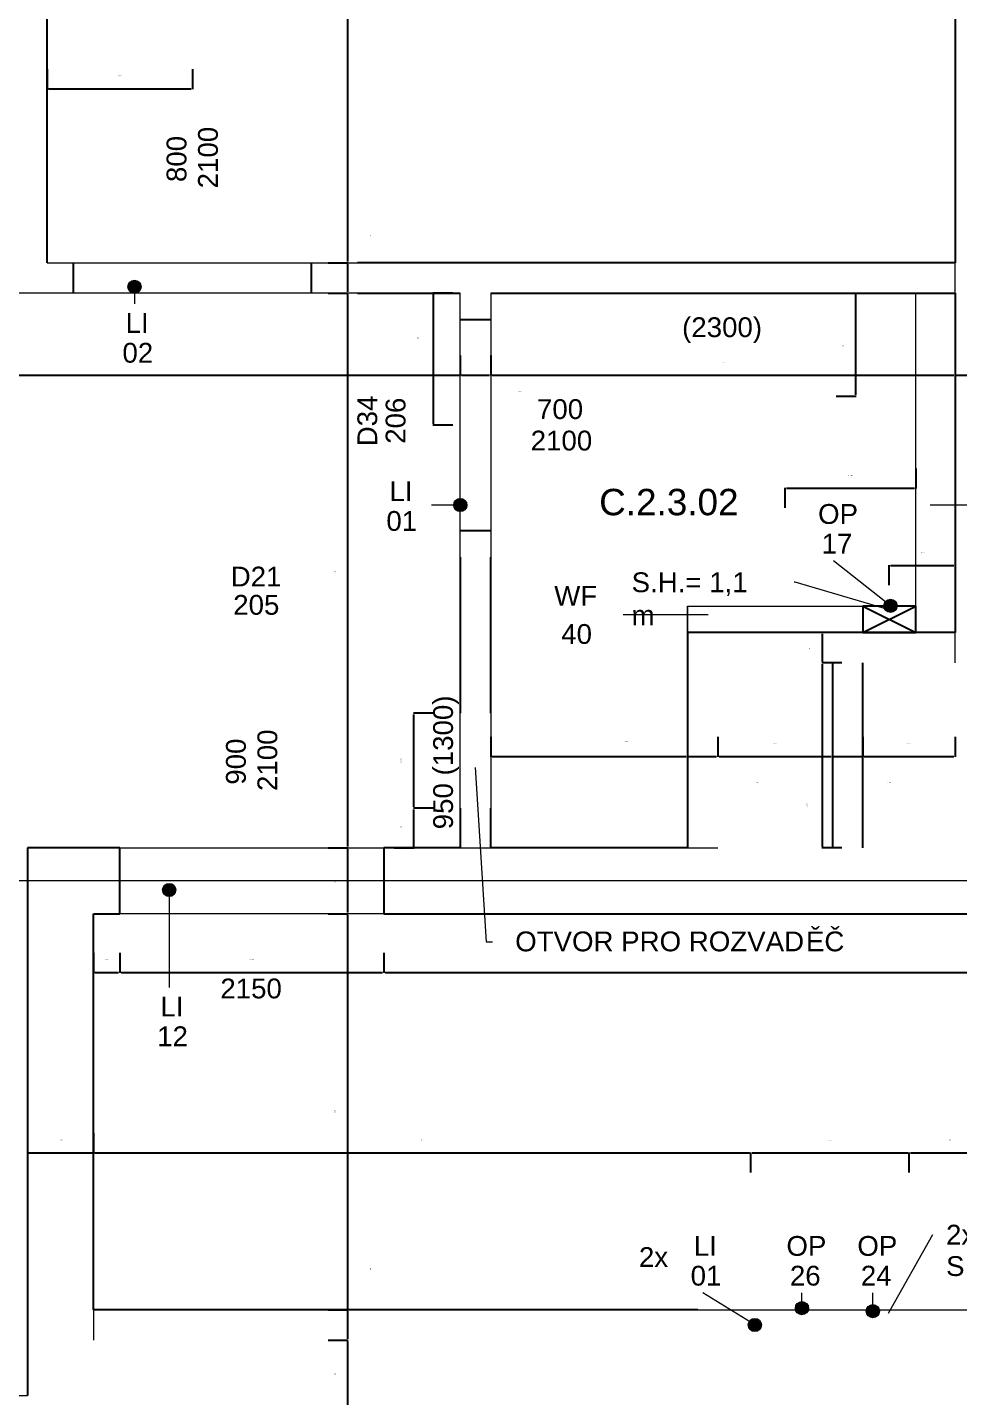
# Model space of a CAD drawing. Extents: x -47641 to 202, y -7675 to 12965.
# Drawn here: x -40475 to -36947, y -2556 to 2630 of the extents above; entities that cross this region are included whole.
import ezdxf

# ---------------------------------------------------------------- set-up
doc = ezdxf.new("R2010")
doc.units = 0
for name, color, linetype, lineweight in [('A-____-____-DIMS', 9, 'CONTINUOUS', 5), ('A-____-____-IDEN', 9, 'CONTINUOUS', 9), ('A-AREA-____-IDEN', 9, 'CONTINUOUS', 9), ('A-AREA-BNDY-OTLN', 9, 'CONTINUOUS', 5), ('A-DETL-____-OTLN', 9, 'CONTINUOUS', 25), ('A-DOOR-____-IDEN', 9, 'CONTINUOUS', 9), ('A-GENM-____-IDEN', 9, 'CONTINUOUS', 9), ('A-WALL-____-IDEN', 9, 'CONTINUOUS', 9), ('A-WALL-____-MCUT', 9, 'CONTINUOUS', 25), ('A-WALL-____-PATT', 9, 'CONTINUOUS', 25), ('G-____-____-TEXT', 9, 'CONTINUOUS', 5), ('I-WALL-____-MCUT', 9, 'CONTINUOUS', 25), ('I-WALL-____-OTLN', 9, 'CONTINUOUS', 9), ('S-GRID-____-OTLN', 9, 'CONTINUOUS', 5)]:
    doc.layers.add(name, color=color, linetype=linetype, lineweight=lineweight)
doc.styles.add('Arial_1', font='Arial_1')
doc.styles.add('Arial_2', font='Arial_2')
doc.styles.add('Arial_B', font='Arial_B')
doc.dimstyles.get("Standard").update_dxf_attribs({"dimtxt": 2.5, "dimasz": 2.5, "dimexe": 1.25, "dimexo": 0.625, "dimtad": 0, "dimtoh": 1, "dimdec": 4, "dimzin": 1, "dimdsep": 46, "dimtxsty": 'Standard', "dimcen": 0.09, "dimadec": 0, "dimazin": 0, "dimtfac": 1, "dimtdec": 4, "dimtofl": 0, "dimtmove": 0, "dimatfit": 3, "dimfxl": 1, "dimtolj": 1, "dimtzin": 0, "dimarcsym": 0})

# ---------------------------------------------------------------- blocks, each defined once
blk = doc.blocks.new('*D28')
at = {"layer": 'A-____-____-DIMS', "color": 0, "linetype": 'ByBlock', "lineweight": -2}
for p, q in [((-37109.9, 959.6), (-37109.9, 884)), ((-37604.9, 810.9), (-37604.9, 886.5)), ((-37599.9, 885.2), (-37114.9, 885.2))]:
    blk.add_line(p, q, dxfattribs=at)
for points in [[(-37604.9, 885.2), (-37602.4, 885.6), (-37602.4, 884.8)], [(-37109.9, 885.2), (-37112.4, 884.8), (-37112.4, 885.6)]]:
    blk.add_solid(points, dxfattribs=at)
at = {"layer": 'A-____-____-DIMS', "color": 0, "linetype": 'CONTINUOUS', "lineweight": -2, "insert": (-37357.4, 933.5), "char_height": 2.5, "width": 13.889, "attachment_point": 5}
blk.add_mtext('495.0000', dxfattribs=at)
blk = doc.blocks.new('*D29')
at = {"layer": 'A-____-____-DIMS', "color": 0, "linetype": 'ByBlock', "lineweight": -2}
for p, q in [((-37411.4, 1623.2), (-37335.8, 1623.2)), ((-37337, 1238.2), (-37337, 1618.2)), ((-37411.4, 1233.2), (-37335.8, 1233.2))]:
    blk.add_line(p, q, dxfattribs=at)
for points in [[(-37337, 1623.2), (-37336.6, 1620.7), (-37337.4, 1620.7)], [(-37337, 1233.2), (-37337.4, 1235.7), (-37336.6, 1235.7)]]:
    blk.add_solid(points, dxfattribs=at)
at = {"layer": 'A-____-____-DIMS', "color": 0, "linetype": 'CONTINUOUS', "lineweight": -2, "insert": (-37385.3, 1428.2), "char_height": 2.5, "width": 13.611, "attachment_point": 5, "rotation": 90}
blk.add_mtext('390.0000', dxfattribs=at)
blk = doc.blocks.new('*D50')
at = {"layer": 'A-____-____-DIMS', "color": 0, "linetype": 'ByBlock', "lineweight": -2}
for p, q in [((-38834.9, 1387.3), (-38834.9, 1311.7)), ((-38719.9, 1387.3), (-38719.9, 1311.7)), ((-38829.9, 1312.9), (-38724.9, 1312.9))]:
    blk.add_line(p, q, dxfattribs=at)
for points in [[(-38834.9, 1312.9), (-38832.4, 1313.3), (-38832.4, 1312.5)], [(-38719.9, 1312.9), (-38722.4, 1312.5), (-38722.4, 1313.3)]]:
    blk.add_solid(points, dxfattribs=at)
at = {"layer": 'A-____-____-DIMS', "color": 0, "linetype": 'CONTINUOUS', "lineweight": -2, "insert": (-38609.7, 1250), "char_height": 2.5, "width": 12.5, "attachment_point": 5}
blk.add_mtext('115.0000', dxfattribs=at)
blk = doc.blocks.new('*D51')
at = {"layer": 'A-____-____-DIMS', "color": 0, "linetype": 'ByBlock', "lineweight": -2}
for p, q in [((-42219.9, 1387.3), (-42219.9, 1311.7)), ((-38834.9, 1387.3), (-38834.9, 1311.7)), ((-42214.9, 1312.9), (-38839.9, 1312.9))]:
    blk.add_line(p, q, dxfattribs=at)
for points in [[(-42219.9, 1312.9), (-42217.4, 1313.3), (-42217.4, 1312.5)], [(-38834.9, 1312.9), (-38837.4, 1312.5), (-38837.4, 1313.3)]]:
    blk.add_solid(points, dxfattribs=at)
at = {"layer": 'A-____-____-DIMS', "color": 0, "linetype": 'CONTINUOUS', "lineweight": -2, "insert": (-40527.4, 1361.2), "char_height": 2.5, "width": 15.556, "attachment_point": 5}
blk.add_mtext('3385.0000', dxfattribs=at)
blk = doc.blocks.new('*D70')
at = {"layer": 'A-____-____-DIMS', "color": 0, "linetype": 'ByBlock', "lineweight": -2}
for p, q in [((-40399.9, 2471.5), (-40399.9, 2395.9)), ((-39849.9, 2471.5), (-39849.9, 2395.9)), ((-40394.9, 2397.1), (-39854.9, 2397.1))]:
    blk.add_line(p, q, dxfattribs=at)
for points in [[(-40399.9, 2397.1), (-40397.4, 2397.6), (-40397.4, 2396.7)], [(-39849.9, 2397.1), (-39852.4, 2396.7), (-39852.4, 2397.6)]]:
    blk.add_solid(points, dxfattribs=at)
at = {"layer": 'A-____-____-DIMS', "color": 0, "linetype": 'CONTINUOUS', "lineweight": -2, "insert": (-40124.9, 2445.4), "char_height": 2.5, "width": 13.611, "attachment_point": 5}
blk.add_mtext('550.0000', dxfattribs=at)
blk = doc.blocks.new('*D91')
at = {"layer": 'A-____-____-DIMS', "color": 0, "linetype": 'ByBlock', "lineweight": -2}
for p, q in [((-38863.3, 1623.2), (-38939, 1623.2)), ((-38937.7, 1618.2), (-38937.7, 1128.2)), ((-38863.3, 1123.2), (-38939, 1123.2))]:
    blk.add_line(p, q, dxfattribs=at)
for points in [[(-38937.7, 1623.2), (-38937.3, 1620.7), (-38938.1, 1620.7)], [(-38937.7, 1123.2), (-38938.1, 1125.7), (-38937.3, 1125.7)]]:
    blk.add_solid(points, dxfattribs=at)
at = {"layer": 'A-____-____-DIMS', "color": 0, "linetype": 'CONTINUOUS', "lineweight": -2, "insert": (-38995.1, 1451.9), "char_height": 2.5, "width": 13.611, "attachment_point": 5, "rotation": 90}
blk.add_mtext('500.0000', dxfattribs=at)
blk = doc.blocks.new('*D99')
at = {"layer": 'A-____-____-DIMS', "color": 0, "linetype": 'ByBlock', "lineweight": -2}
for p, q in [((-39124.9, -875.2), (-39124.9, -950.9)), ((-34084.9, -875.2), (-34084.9, -950.9)), ((-39119.9, -949.6), (-34089.9, -949.6))]:
    blk.add_line(p, q, dxfattribs=at)
for points in [[(-39124.9, -949.6), (-39122.4, -949.2), (-39122.4, -950)], [(-34084.9, -949.6), (-34087.4, -950), (-34087.4, -949.2)]]:
    blk.add_solid(points, dxfattribs=at)
at = {"layer": 'A-____-____-DIMS', "color": 0, "linetype": 'CONTINUOUS', "lineweight": -2, "insert": (-36604.9, -901.3), "char_height": 2.5, "width": 15.833, "attachment_point": 5}
blk.add_mtext('5040.0000', dxfattribs=at)
blk = doc.blocks.new('*D100')
at = {"layer": 'A-____-____-DIMS', "color": 0, "linetype": 'ByBlock', "lineweight": -2}
for p, q in [((-40124.9, -875.2), (-40124.9, -950.9)), ((-39124.9, -875.2), (-39124.9, -950.9)), ((-40119.9, -949.6), (-39129.9, -949.6))]:
    blk.add_line(p, q, dxfattribs=at)
for points in [[(-40124.9, -949.6), (-40122.4, -949.2), (-40122.4, -950)], [(-39124.9, -949.6), (-39127.4, -950), (-39127.4, -949.2)]]:
    blk.add_solid(points, dxfattribs=at)
at = {"layer": 'A-____-____-DIMS', "color": 0, "linetype": 'CONTINUOUS', "lineweight": -2, "insert": (-39624.9, -901.3), "char_height": 2.5, "width": 15, "attachment_point": 5}
blk.add_mtext('1000.0000', dxfattribs=at)
blk = doc.blocks.new('*D101')
at = {"layer": 'A-____-____-DIMS', "color": 0, "linetype": 'ByBlock', "lineweight": -2}
for p, q in [((-40224.9, -875.2), (-40224.9, -950.9)), ((-40124.9, -875.2), (-40124.9, -950.9)), ((-40219.9, -949.6), (-40129.9, -949.6))]:
    blk.add_line(p, q, dxfattribs=at)
for points in [[(-40224.9, -949.6), (-40222.4, -949.2), (-40222.4, -950)], [(-40124.9, -949.6), (-40127.4, -950), (-40127.4, -949.2)]]:
    blk.add_solid(points, dxfattribs=at)
at = {"layer": 'A-____-____-DIMS', "color": 0, "linetype": 'CONTINUOUS', "lineweight": -2, "insert": (-40174.9, -901.3), "char_height": 2.5, "width": 13.056, "attachment_point": 5}
blk.add_mtext('100.0000', dxfattribs=at)
blk = doc.blocks.new('*D104')
at = {"layer": 'A-____-____-DIMS', "color": 0, "linetype": 'ByBlock', "lineweight": -2}
for p, q in [((-37859.9, -56.5), (-37859.9, -132.1)), ((-37424.9, -56.5), (-37424.9, -132.1)), ((-37854.9, -130.8), (-37429.9, -130.8))]:
    blk.add_line(p, q, dxfattribs=at)
for points in [[(-37859.9, -130.8), (-37857.4, -130.4), (-37857.4, -131.3)], [(-37424.9, -130.8), (-37427.4, -131.3), (-37427.4, -130.4)]]:
    blk.add_solid(points, dxfattribs=at)
at = {"layer": 'A-____-____-DIMS', "color": 0, "linetype": 'CONTINUOUS', "lineweight": -2, "insert": (-37642.4, -82.5), "char_height": 2.5, "width": 13.889, "attachment_point": 5}
blk.add_mtext('435.0000', dxfattribs=at)
blk = doc.blocks.new('*D106')
at = {"layer": 'A-____-____-DIMS', "color": 0, "linetype": 'ByBlock', "lineweight": -2}
for p, q in [((-36959.9, 1387.3), (-36959.9, 1311.7)), ((-36709.9, 1387.3), (-36709.9, 1311.7)), ((-36954.9, 1312.9), (-36714.9, 1312.9))]:
    blk.add_line(p, q, dxfattribs=at)
for points in [[(-36959.9, 1312.9), (-36957.4, 1313.3), (-36957.4, 1312.5)], [(-36709.9, 1312.9), (-36712.4, 1312.5), (-36712.4, 1313.3)]]:
    blk.add_solid(points, dxfattribs=at)
at = {"layer": 'A-____-____-DIMS', "color": 0, "linetype": 'CONTINUOUS', "lineweight": -2, "insert": (-36834.9, 1361.2), "char_height": 2.5, "width": 13.611, "attachment_point": 5}
blk.add_mtext('250.0000', dxfattribs=at)
blk = doc.blocks.new('*D122')
at = {"layer": 'A-____-____-DIMS', "color": 0, "linetype": 'ByBlock', "lineweight": -2}
for p, q in [((-37734.9, -1706.4), (-37734.9, -1630.7)), ((-37729.9, -1632), (-37139.9, -1632)), ((-37134.9, -1706.4), (-37134.9, -1630.7))]:
    blk.add_line(p, q, dxfattribs=at)
for points in [[(-37734.9, -1632), (-37732.4, -1631.6), (-37732.4, -1632.4)], [(-37134.9, -1632), (-37137.4, -1632.4), (-37137.4, -1631.6)]]:
    blk.add_solid(points, dxfattribs=at)
at = {"layer": 'A-____-____-DIMS', "color": 0, "linetype": 'CONTINUOUS', "lineweight": -2, "insert": (-37434.9, -1583.7), "char_height": 2.5, "width": 13.611, "attachment_point": 5}
blk.add_mtext('600.0000', dxfattribs=at)
blk = doc.blocks.new('*D137')
at = {"layer": 'A-____-____-DIMS', "color": 0, "linetype": 'ByBlock', "lineweight": -2}
for p, q in [((-40474.9, -1557.6), (-40474.9, -1633.2)), ((-40224.9, -1557.6), (-40224.9, -1633.2)), ((-40469.9, -1632), (-40229.9, -1632))]:
    blk.add_line(p, q, dxfattribs=at)
for points in [[(-40474.9, -1632), (-40472.4, -1631.6), (-40472.4, -1632.4)], [(-40224.9, -1632), (-40227.4, -1632.4), (-40227.4, -1631.6)]]:
    blk.add_solid(points, dxfattribs=at)
at = {"layer": 'A-____-____-DIMS', "color": 0, "linetype": 'CONTINUOUS', "lineweight": -2, "insert": (-40349.9, -1583.7), "char_height": 2.5, "width": 13.611, "attachment_point": 5}
blk.add_mtext('250.0000', dxfattribs=at)
blk = doc.blocks.new('*D141')
at = {"layer": 'A-____-____-DIMS', "color": 0, "linetype": 'ByBlock', "lineweight": -2}
for p, q in [((-40224.9, -1557.6), (-40224.9, -1633.2)), ((-40219.9, -1632), (-37739.9, -1632)), ((-37734.9, -1706.4), (-37734.9, -1630.7))]:
    blk.add_line(p, q, dxfattribs=at)
for points in [[(-40224.9, -1632), (-40222.4, -1631.6), (-40222.4, -1632.4)], [(-37734.9, -1632), (-37737.4, -1632.4), (-37737.4, -1631.6)]]:
    blk.add_solid(points, dxfattribs=at)
at = {"layer": 'A-____-____-DIMS', "color": 0, "linetype": 'CONTINUOUS', "lineweight": -2, "insert": (-38979.9, -1583.7), "char_height": 2.5, "width": 15.833, "attachment_point": 5}
blk.add_mtext('2490.0000', dxfattribs=at)
blk = doc.blocks.new('*D143')
at = {"layer": 'A-____-____-DIMS', "color": 0, "linetype": 'ByBlock', "lineweight": -2}
for p, q in [((-38719.9, 1387.3), (-38719.9, 1311.7)), ((-36959.9, 1387.3), (-36959.9, 1311.7)), ((-38714.9, 1312.9), (-36964.9, 1312.9))]:
    blk.add_line(p, q, dxfattribs=at)
for points in [[(-38719.9, 1312.9), (-38717.4, 1313.3), (-38717.4, 1312.5)], [(-36959.9, 1312.9), (-36962.4, 1312.5), (-36962.4, 1313.3)]]:
    blk.add_solid(points, dxfattribs=at)
at = {"layer": 'A-____-____-DIMS', "color": 0, "linetype": 'CONTINUOUS', "lineweight": -2, "insert": (-37839.9, 1361.2), "char_height": 2.5, "width": 15, "attachment_point": 5}
blk.add_mtext('1760.0000', dxfattribs=at)
blk = doc.blocks.new('*D144')
at = {"layer": 'A-____-____-DIMS', "color": 0, "linetype": 'ByBlock', "lineweight": -2}
for p, q in [((-38719.9, -56.5), (-38719.9, -132.1)), ((-37974.9, -56.5), (-37974.9, -132.1)), ((-38714.9, -130.8), (-37979.9, -130.8))]:
    blk.add_line(p, q, dxfattribs=at)
for points in [[(-38719.9, -130.8), (-38717.4, -130.4), (-38717.4, -131.3)], [(-37974.9, -130.8), (-37977.4, -131.3), (-37977.4, -130.4)]]:
    blk.add_solid(points, dxfattribs=at)
at = {"layer": 'A-____-____-DIMS', "color": 0, "linetype": 'CONTINUOUS', "lineweight": -2, "insert": (-38207.2, -73.5), "char_height": 2.5, "width": 13.889, "attachment_point": 5}
blk.add_mtext('745.0000', dxfattribs=at)
blk = doc.blocks.new('*D153')
at = {"layer": 'A-____-____-DIMS', "color": 0, "linetype": 'ByBlock', "lineweight": -2}
for p, q in [((-38937, -327.1), (-39012.7, -327.1)), ((-39011.4, -471.8), (-39011.4, -332.1)), ((-39085.8, -476.8), (-39010.2, -476.8))]:
    blk.add_line(p, q, dxfattribs=at)
for points in [[(-39011.4, -327.1), (-39011, -329.6), (-39011.8, -329.6)], [(-39011.4, -476.8), (-39011.8, -474.3), (-39011, -474.3)]]:
    blk.add_solid(points, dxfattribs=at)
at = {"layer": 'A-____-____-DIMS', "color": 0, "linetype": 'CONTINUOUS', "lineweight": -2, "insert": (-39059.7, -402), "char_height": 2.5, "width": 13.611, "attachment_point": 5, "rotation": 90}
blk.add_mtext('149.6643', dxfattribs=at)
blk = doc.blocks.new('*D155')
at = {"layer": 'A-____-____-DIMS', "color": 0, "linetype": 'ByBlock', "lineweight": -2}
for p, q in [((-37390.1, 223.2), (-37465.8, 223.2)), ((-37464.5, 218.2), (-37464.5, -471.8)), ((-37390.1, -476.8), (-37465.8, -476.8))]:
    blk.add_line(p, q, dxfattribs=at)
for points in [[(-37464.5, 223.2), (-37464.1, 220.7), (-37464.9, 220.7)], [(-37464.5, -476.8), (-37464.9, -474.3), (-37464.1, -474.3)]]:
    blk.add_solid(points, dxfattribs=at)
at = {"layer": 'A-____-____-DIMS', "color": 0, "linetype": 'CONTINUOUS', "lineweight": -2, "insert": (-37521.9, -315.6), "char_height": 2.5, "width": 13.611, "attachment_point": 5, "rotation": 90}
blk.add_mtext('700.0000', dxfattribs=at)
blk = doc.blocks.new('*D156')
at = {"layer": 'A-____-____-DIMS', "color": 0, "linetype": 'ByBlock', "lineweight": -2}
for p, q in [((-38937, 32.9), (-39012.7, 32.9)), ((-39011.4, -322.1), (-39011.4, 27.9)), ((-38937, -327.1), (-39012.7, -327.1))]:
    blk.add_line(p, q, dxfattribs=at)
for points in [[(-39011.4, 32.9), (-39011, 30.4), (-39011.8, 30.4)], [(-39011.4, -327.1), (-39011.8, -324.6), (-39011, -324.6)]]:
    blk.add_solid(points, dxfattribs=at)
at = {"layer": 'A-____-____-DIMS', "color": 0, "linetype": 'CONTINUOUS', "lineweight": -2, "insert": (-39059.7, -147.1), "char_height": 2.5, "width": 13.611, "attachment_point": 5, "rotation": 90}
blk.add_mtext('360.0000', dxfattribs=at)
blk = doc.blocks.new('*D224')
at = {"layer": 'A-____-____-DIMS', "color": 0, "linetype": 'ByBlock', "lineweight": -2}
for p, q in [((-39335.8, -2341.8), (-39260.2, -2341.8)), ((-39261.4, -2596.8), (-39261.4, -2346.8)), ((-39335.8, -2601.8), (-39260.2, -2601.8))]:
    blk.add_line(p, q, dxfattribs=at)
for points in [[(-39261.4, -2341.8), (-39261, -2344.3), (-39261.8, -2344.3)], [(-39261.4, -2601.8), (-39261.8, -2599.3), (-39261, -2599.3)]]:
    blk.add_solid(points, dxfattribs=at)
at = {"layer": 'A-____-____-DIMS', "color": 0, "linetype": 'CONTINUOUS', "lineweight": -2, "insert": (-39309.7, -2471.8), "char_height": 2.5, "width": 13.611, "attachment_point": 5, "rotation": 90}
blk.add_mtext('260.0000', dxfattribs=at)
blk = doc.blocks.new('*D225')
at = {"layer": 'A-____-____-DIMS', "color": 0, "linetype": 'ByBlock', "lineweight": -2}
for p, q in [((-39335.8, -2226.8), (-39260.2, -2226.8)), ((-39261.4, -2336.8), (-39261.4, -2231.8)), ((-39335.8, -2341.8), (-39260.2, -2341.8))]:
    blk.add_line(p, q, dxfattribs=at)
for points in [[(-39261.4, -2226.8), (-39261, -2229.3), (-39261.8, -2229.3)], [(-39261.4, -2341.8), (-39261.8, -2339.3), (-39261, -2339.3)]]:
    blk.add_solid(points, dxfattribs=at)
at = {"layer": 'A-____-____-DIMS', "color": 0, "linetype": 'CONTINUOUS', "lineweight": -2, "insert": (-39175.8, -2075.4), "char_height": 2.5, "width": 12.5, "attachment_point": 5, "rotation": 90}
blk.add_mtext('115.0000', dxfattribs=at)
blk = doc.blocks.new('*D226')
at = {"layer": 'A-____-____-DIMS', "color": 0, "linetype": 'ByBlock', "lineweight": -2}
for p, q in [((-39335.8, -726.8), (-39260.2, -726.8)), ((-39261.4, -2221.8), (-39261.4, -731.8)), ((-39335.8, -2226.8), (-39260.2, -2226.8))]:
    blk.add_line(p, q, dxfattribs=at)
for points in [[(-39261.4, -726.8), (-39261, -729.3), (-39261.8, -729.3)], [(-39261.4, -2226.8), (-39261.8, -2224.3), (-39261, -2224.3)]]:
    blk.add_solid(points, dxfattribs=at)
at = {"layer": 'A-____-____-DIMS', "color": 0, "linetype": 'CONTINUOUS', "lineweight": -2, "insert": (-39309.7, -1476.8), "char_height": 2.5, "width": 15, "attachment_point": 5, "rotation": 90}
blk.add_mtext('1500.0000', dxfattribs=at)
blk = doc.blocks.new('*D227')
at = {"layer": 'A-____-____-DIMS', "color": 0, "linetype": 'ByBlock', "lineweight": -2}
for p, q in [((-39335.8, -476.8), (-39260.2, -476.8)), ((-39261.4, -721.8), (-39261.4, -481.8)), ((-39335.8, -726.8), (-39260.2, -726.8))]:
    blk.add_line(p, q, dxfattribs=at)
for points in [[(-39261.4, -476.8), (-39261, -479.3), (-39261.8, -479.3)], [(-39261.4, -726.8), (-39261.8, -724.3), (-39261, -724.3)]]:
    blk.add_solid(points, dxfattribs=at)
at = {"layer": 'A-____-____-DIMS', "color": 0, "linetype": 'CONTINUOUS', "lineweight": -2, "insert": (-39309.7, -601.8), "char_height": 2.5, "width": 13.611, "attachment_point": 5, "rotation": 90}
blk.add_mtext('250.0000', dxfattribs=at)
blk = doc.blocks.new('*D228')
at = {"layer": 'A-____-____-DIMS', "color": 0, "linetype": 'ByBlock', "lineweight": -2}
for p, q in [((-39335.8, 1623.2), (-39260.2, 1623.2)), ((-39261.4, -471.8), (-39261.4, 1618.2)), ((-39335.8, -476.8), (-39260.2, -476.8))]:
    blk.add_line(p, q, dxfattribs=at)
for points in [[(-39261.4, 1623.2), (-39261, 1620.7), (-39261.8, 1620.7)], [(-39261.4, -476.8), (-39261.8, -474.3), (-39261, -474.3)]]:
    blk.add_solid(points, dxfattribs=at)
at = {"layer": 'A-____-____-DIMS', "color": 0, "linetype": 'CONTINUOUS', "lineweight": -2, "insert": (-39309.7, 573.2), "char_height": 2.5, "width": 15, "attachment_point": 5, "rotation": 90}
blk.add_mtext('2100.0000', dxfattribs=at)
blk = doc.blocks.new('*D229')
at = {"layer": 'A-____-____-DIMS', "color": 0, "linetype": 'ByBlock', "lineweight": -2}
for p, q in [((-39335.8, 1738.2), (-39260.2, 1738.2)), ((-39261.4, 1628.2), (-39261.4, 1733.2)), ((-39335.8, 1623.2), (-39260.2, 1623.2))]:
    blk.add_line(p, q, dxfattribs=at)
for points in [[(-39261.4, 1738.2), (-39261, 1735.7), (-39261.8, 1735.7)], [(-39261.4, 1623.2), (-39261.8, 1625.7), (-39261, 1625.7)]]:
    blk.add_solid(points, dxfattribs=at)
at = {"layer": 'A-____-____-DIMS', "color": 0, "linetype": 'CONTINUOUS', "lineweight": -2, "insert": (-39175.8, 1846.8), "char_height": 2.5, "width": 12.5, "attachment_point": 5, "rotation": 90}
blk.add_mtext('115.0000', dxfattribs=at)
blk = doc.blocks.new('*D230')
at = {"layer": 'A-____-____-DIMS', "color": 0, "linetype": 'ByBlock', "lineweight": -2}
for p, q in [((-39187, 6148.2), (-39262.7, 6148.2)), ((-39261.4, 1743.2), (-39261.4, 6143.2)), ((-39335.8, 1738.2), (-39260.2, 1738.2))]:
    blk.add_line(p, q, dxfattribs=at)
for points in [[(-39261.4, 6148.2), (-39261, 6145.7), (-39261.8, 6145.7)], [(-39261.4, 1738.2), (-39261.8, 1740.7), (-39261, 1740.7)]]:
    blk.add_solid(points, dxfattribs=at)
at = {"layer": 'A-____-____-DIMS', "color": 0, "linetype": 'CONTINUOUS', "lineweight": -2, "insert": (-39309.7, 3943.2), "char_height": 2.5, "width": 15.556, "attachment_point": 5, "rotation": 90}
blk.add_mtext('4410.0000', dxfattribs=at)
blk = doc.blocks.new('*D238')
at = {"layer": 'A-____-____-DIMS', "color": 0, "linetype": 'ByBlock', "lineweight": -2}
for p, q in [((-37134.9, -1706.4), (-37134.9, -1630.7)), ((-37129.9, -1632), (-36839.9, -1632)), ((-36834.9, -1706.4), (-36834.9, -1630.7))]:
    blk.add_line(p, q, dxfattribs=at)
for points in [[(-37134.9, -1632), (-37132.4, -1631.6), (-37132.4, -1632.4)], [(-36834.9, -1632), (-36837.4, -1632.4), (-36837.4, -1631.6)]]:
    blk.add_solid(points, dxfattribs=at)
at = {"layer": 'A-____-____-DIMS', "color": 0, "linetype": 'CONTINUOUS', "lineweight": -2, "insert": (-36984.9, -1583.7), "char_height": 2.5, "width": 13.611, "attachment_point": 5}
blk.add_mtext('300.0000', dxfattribs=at)
blk = doc.blocks.new('*D246')
at = {"layer": 'A-____-____-DIMS', "color": 0, "linetype": 'ByBlock', "lineweight": -2}
for p, q in [((-37390.1, 338.2), (-37465.8, 338.2)), ((-37464.5, 333.2), (-37464.5, 228.2)), ((-37390.1, 223.2), (-37465.8, 223.2))]:
    blk.add_line(p, q, dxfattribs=at)
for points in [[(-37464.5, 338.2), (-37464.1, 335.7), (-37464.9, 335.7)], [(-37464.5, 223.2), (-37464.9, 225.7), (-37464.1, 225.7)]]:
    blk.add_solid(points, dxfattribs=at)
at = {"layer": 'A-____-____-DIMS', "color": 0, "linetype": 'CONTINUOUS', "lineweight": -2, "insert": (-37512.8, 280.7), "char_height": 2.5, "width": 12.5, "attachment_point": 5, "rotation": 90}
blk.add_mtext('115.0000', dxfattribs=at)
blk = doc.blocks.new('*D247')
at = {"layer": 'A-____-____-DIMS', "color": 0, "linetype": 'ByBlock', "lineweight": -2}
for p, q in [((-37974.9, -56.5), (-37974.9, -132.1)), ((-37859.9, -56.5), (-37859.9, -132.1)), ((-37969.9, -130.8), (-37864.9, -130.8))]:
    blk.add_line(p, q, dxfattribs=at)
for points in [[(-37974.9, -130.8), (-37972.4, -130.4), (-37972.4, -131.3)], [(-37859.9, -130.8), (-37862.4, -131.3), (-37862.4, -130.4)]]:
    blk.add_solid(points, dxfattribs=at)
at = {"layer": 'A-____-____-DIMS', "color": 0, "linetype": 'CONTINUOUS', "lineweight": -2, "insert": (-37713.6, -230.7), "char_height": 2.5, "width": 12.5, "attachment_point": 5}
blk.add_mtext('115.0000', dxfattribs=at)
blk = doc.blocks.new('*D248')
at = {"layer": 'A-____-____-DIMS', "color": 0, "linetype": 'ByBlock', "lineweight": -2}
for p, q in [((-37424.9, -56.5), (-37424.9, -132.1)), ((-37309.9, -56.5), (-37309.9, -132.1)), ((-37419.9, -130.8), (-37314.9, -130.8))]:
    blk.add_line(p, q, dxfattribs=at)
for points in [[(-37424.9, -130.8), (-37422.4, -130.4), (-37422.4, -131.3)], [(-37309.9, -130.8), (-37312.4, -131.3), (-37312.4, -130.4)]]:
    blk.add_solid(points, dxfattribs=at)
at = {"layer": 'A-____-____-DIMS', "color": 0, "linetype": 'CONTINUOUS', "lineweight": -2, "insert": (-37209, -230.7), "char_height": 2.5, "width": 12.5, "attachment_point": 5}
blk.add_mtext('115.0000', dxfattribs=at)
blk = doc.blocks.new('*D249')
at = {"layer": 'A-____-____-DIMS', "color": 0, "linetype": 'ByBlock', "lineweight": -2}
for p, q in [((-37309.9, -56.5), (-37309.9, -132.1)), ((-36959.9, -56.5), (-36959.9, -132.1)), ((-37304.9, -130.8), (-36964.9, -130.8))]:
    blk.add_line(p, q, dxfattribs=at)
for points in [[(-37309.9, -130.8), (-37307.4, -130.4), (-37307.4, -131.3)], [(-36959.9, -130.8), (-36962.4, -131.3), (-36962.4, -130.4)]]:
    blk.add_solid(points, dxfattribs=at)
at = {"layer": 'A-____-____-DIMS', "color": 0, "linetype": 'CONTINUOUS', "lineweight": -2, "insert": (-37134.9, -82.5), "char_height": 2.5, "width": 13.611, "attachment_point": 5}
blk.add_mtext('350.0000', dxfattribs=at)
blk = doc.blocks.new('*D269')
at = {"layer": 'A-____-____-DIMS', "color": 0, "linetype": 'ByBlock', "lineweight": -2}
for p, q in [((-36959.9, 666.2), (-36959.9, 590.6)), ((-37209.9, 517.5), (-37209.9, 593.1)), ((-37204.9, 591.8), (-36964.9, 591.8))]:
    blk.add_line(p, q, dxfattribs=at)
for points in [[(-37209.9, 591.8), (-37207.4, 592.2), (-37207.4, 591.4)], [(-36959.9, 591.8), (-36962.4, 591.4), (-36962.4, 592.2)]]:
    blk.add_solid(points, dxfattribs=at)
at = {"layer": 'A-____-____-DIMS', "color": 0, "linetype": 'CONTINUOUS', "lineweight": -2, "insert": (-37084.9, 640.1), "char_height": 2.5, "width": 13.611, "attachment_point": 5}
blk.add_mtext('250.0000', dxfattribs=at)

msp = doc.modelspace()

# ---------------------------------------------------------------- hatches: boundary and pattern name
at = {"layer": 'A-GENM-____-IDEN'}
h = msp.add_hatch(color=256, dxfattribs=at)
edge = h.paths.add_edge_path(flags=0)
edge.add_arc((-40068.99184, 1647.74834), 25, 0, 360)
h = msp.add_hatch(color=256, dxfattribs=at)
edge = h.paths.add_edge_path(flags=0)
edge.add_arc((-38834.90222, 820.94081), 25, 0, 360)
h = msp.add_hatch(color=256, dxfattribs=at)
edge = h.paths.add_edge_path(flags=0)
edge.add_arc((-37205.50711, 439.20328), 25, 0, 360)
h = msp.add_hatch(color=256, dxfattribs=at)
edge = h.paths.add_edge_path(flags=0)
edge.add_arc((-39937.51065, -636.80436), 25, 0, 360)
h = msp.add_hatch(color=256, dxfattribs=at)
edge = h.paths.add_edge_path(flags=0)
edge.add_arc((-37540.68864, -2220.63357), 25, 0, 360)
h = msp.add_hatch(color=256, dxfattribs=at)
edge = h.paths.add_edge_path(flags=0)
edge.add_arc((-37272.01619, -2232.27691), 25, 0, 360)
h = msp.add_hatch(color=256, dxfattribs=at)
edge = h.paths.add_edge_path(flags=0)
edge.add_arc((-37719.37226, -2284.29436), 25, 0, 360)
at = {"layer": 'A-WALL-____-PATT', "lineweight": 5}
h = msp.add_hatch(dxfattribs=at)
h.set_pattern_fill('FP_3', color=256, style=0)
h.set_pattern_definition([])
h.paths.add_polyline_path([(-36959.90222, 1623.20564), (-36959.90222, 1738.20564), (-39399.90222, 1738.20564), (-39399.90222, 1623.20564), (-37313.92271, 1623.20564)], flags=0)
h.paths.add_polyline_path([(-40299.90222, 1623.20564), (-40299.90222, 1738.20564), (-40664.90222, 1738.20564), (-40664.90222, 1623.20564)], flags=0)
h.paths.add_polyline_path([(-41964.90222, 1623.20564), (-41964.90222, 1738.20564), (-42219.90222, 1738.20564), (-42219.90222, 1623.20564)], flags=0)
h = msp.add_hatch(dxfattribs=at)
h.set_pattern_fill('FP_3', color=256, style=0)
h.set_pattern_definition([])
h.paths.add_polyline_path([(-38834.90222, -476.79436), (-38719.90222, -476.79436), (-38719.90222, -327.13006), (-38834.90222, -327.13006)], flags=0)
h.paths.add_polyline_path([(-38834.90222, 32.86994), (-38719.90222, 32.86994), (-38719.90222, 723.20564), (-38834.90222, 723.20564)], flags=0)
h.paths.add_polyline_path([(-38719.90222, 1523.20564), (-38719.90222, 1623.20564), (-38834.90222, 1623.20564), (-38834.90222, 1523.20564)], flags=0)
h = msp.add_hatch(dxfattribs=at)
h.set_pattern_fill('FP_2', color=256, style=0)
h.set_pattern_definition([])
h.paths.add_polyline_path([(-28609.90222, -726.79436), (-28609.90222, -476.79436), (-33084.90222, -476.79436), (-33084.90222, -726.79436), (-28830.62689, -726.79436)], flags=0)
h.paths.add_polyline_path([(-34084.90222, -726.79436), (-34084.90222, -476.79436), (-39124.90222, -476.79436), (-39124.90222, -726.79436), (-35617.26354, -726.79436)], flags=0)
h.paths.add_polyline_path([(-40224.90222, -726.79436), (-40124.90222, -726.79436), (-40124.90222, -476.79436), (-40224.90222, -476.79436)], flags=0)
h = msp.add_hatch(dxfattribs=at)
h.set_pattern_fill('FP_3', color=256, style=0)
h.set_pattern_definition([])
h.paths.add_polyline_path([(-36834.90222, -2341.79436), (-36834.90222, -2226.79436), (-37134.90222, -2226.79436), (-37134.90222, -2341.79436)], flags=0)
h.paths.add_polyline_path([(-37734.90222, -2341.79436), (-37734.90222, -2226.79436), (-40224.90222, -2226.79436), (-40224.90222, -2341.79436), (-39010.58187, -2341.79436)], flags=0)

# ---------------------------------------------------------------- linework, layer by layer
at = {"layer": 'A-____-____-IDEN'}
for p, q in [((-38778.63344, -172.57145), (-38737.60459, -832.7456)), ((-38737.60459, -832.7456), (-38713.39875, -832.7456))]:
    msp.add_line(p, q, dxfattribs=at)
at = {"layer": 'A-AREA-BNDY-OTLN'}
for points in [[(-36959.90222, 6148.20564), (-37899.90222, 6148.20564), (-37899.90222, 6443.20564), (-40399.90222, 6443.20564), (-40399.90222, 6428.20564), (-40399.90222, 1738.20564), (-38777.40222, 1738.20564), (-37034.90222, 1738.20564), (-36959.90222, 1738.20564)], [(-40474.90222, -2551.79436), (-40474.90222, -2284.29436), (-40474.90222, -476.79436), (-38834.90222, -476.79436), (-38834.90222, 1623.20564), (-40457.40222, 1623.20564), (-42219.90222, 1623.20564), (-42219.90222, 110.70564), (-42219.90222, -659.59442), (-42219.90222, -1906.79436), (-42219.90222, -2014.29436), (-42219.90222, -2551.79436), (-40852.91182, -2551.79436), (-40824.90222, -2551.79436), (-40699.90222, -2551.79436)], [(-38719.90222, -476.79436), (-37974.90222, -476.79436), (-37974.90222, 438.20564), (-37109.90222, 438.20564), (-37109.90222, 1623.20564), (-38719.90222, 1623.20564)], [(-40224.90222, -726.79436), (-40224.90222, -2226.79436), (-36634.90222, -2226.79436), (-36634.90222, -2701.79436), (-36734.90222, -2701.79436), (-36734.90222, -5301.79436), (-32699.90222, -5301.79436), (-32699.90222, -5261.79436), (-34834.90222, -5261.79436), (-34834.90222, -3301.79436), (-34834.90222, -2226.79436), (-33977.40222, -2226.79436), (-32699.90222, -2226.79436), (-32699.90222, -726.79436), (-34252.40222, -726.79436), (-36302.40222, -726.79436), (-36834.90222, -726.79436), (-37367.40222, -726.79436), (-37917.40222, -726.79436), (-38777.40222, -726.79436)]]:
    msp.add_lwpolyline(points, close=True, dxfattribs=at)
at = {"layer": 'A-DETL-____-OTLN'}
for p, q in [((-37309.90222, 438.20564), (-37109.90222, 338.20564)), ((-37309.90222, 338.20564), (-37109.90222, 438.20564)), ((-37309.90222, 438.20564), (-37309.90222, 338.20564)), ((-37109.90222, 438.20564), (-37309.90222, 438.20564)), ((-37109.90222, 338.20564), (-37109.90222, 438.20564)), ((-37309.90222, 338.20564), (-37109.90222, 338.20564))]:
    msp.add_line(p, q, dxfattribs=at)
at = {"layer": 'A-GENM-____-IDEN'}
for p, q in [((-40068.99184, 1647.74834), (-40068.99184, 1582.81005)), ((-38834.90222, 820.94081), (-38944.18352, 820.94081)), ((-37205.50711, 439.20328), (-37420.76382, 609.61585)), ((-39937.51065, -636.80436), (-39937.51065, -1005.85391)), ((-37719.37226, -2284.29436), (-37916.70741, -2162.57047)), ((-37540.68864, -2220.63357), (-37540.68864, -2162.57047)), ((-37272.01619, -2232.27691), (-37272.01619, -2162.57047))]:
    msp.add_line(p, q, dxfattribs=at)
for centre in [(-40068.99184, 1647.74834), (-38834.90222, 820.94081), (-37205.50711, 439.20328), (-39937.51065, -636.80436), (-37540.68864, -2220.63357), (-37272.01619, -2232.27691), (-37719.37226, -2284.29436)]:
    msp.add_circle(centre, 25, dxfattribs=at)
at = {"layer": 'A-WALL-____-IDEN'}
for p, q in [((-37055.31286, 821.44488), (-36598.20506, 821.44488)), ((-37895.90035, 405.69384), (-38218.02329, 405.69384))]:
    msp.add_line(p, q, dxfattribs=at)
at = {"layer": 'A-WALL-____-MCUT', "lineweight": 9}
for p, q in [((-36959.90222, 1623.20564), (-36959.90222, 1738.20564)), ((-36959.90222, 223.20564), (-36959.90222, 338.20564)), ((-38834.90222, -476.79436), (-38719.90222, -476.79436)), ((-37974.90222, -476.79436), (-37859.90222, -476.79436)), ((-40224.90222, -2226.79436), (-40224.90222, -2341.79436))]:
    msp.add_line(p, q, dxfattribs=at)
at = {"layer": 'G-____-____-TEXT', "color": 250, "lineweight": 9}
for p, q in [((-37567.15469, 528.46129), (-37570.60781, 528.46129)), ((-37227.59575, 429.66088), (-37567.15469, 528.46129)), ((-37212.77702, -2239.43073), (-37044.92482, -1942.31627))]:
    msp.add_line(p, q, dxfattribs=at)
at = {"layer": 'I-WALL-____-MCUT'}
for p, q in [((-40399.90222, 1738.20564), (-40399.90222, 6428.20564)), ((-36959.90222, 6148.20564), (-36959.90222, 1738.20564)), ((-40299.90222, 1623.20564), (-40299.90222, 1738.20564)), ((-39399.90222, 1738.20564), (-39399.90222, 1623.20564)), ((-36959.90222, 1738.20564), (-39224.85262, 1738.20564)), ((-39224.85262, 1623.20564), (-38834.90222, 1623.20564)), ((-38719.90222, 1623.20564), (-36959.90222, 1623.20564)), ((-36959.90222, 1623.20564), (-36959.90222, 338.20564)), ((-38834.90222, 1523.20564), (-38719.90222, 1523.20564)), ((-38719.90222, 723.20564), (-38834.90222, 723.20564)), ((-38834.90222, 623.15603), (-38834.90222, 32.91955)), ((-38719.90222, 32.91955), (-38719.90222, 623.15603)), ((-37974.90222, 338.20564), (-37974.90222, -476.79436)), ((-36959.90222, 338.20564), (-37974.90222, 338.20564)), ((-37424.90222, 223.20564), (-37424.90222, -476.79436)), ((-37309.90222, -476.79436), (-37309.90222, 223.20564)), ((-38834.90222, -327.13006), (-38834.90222, -476.79436)), ((-38719.90222, -476.79436), (-38719.90222, -327.13006)), ((-40124.90222, -476.79436), (-40474.90222, -476.79436)), ((-40474.90222, -476.79436), (-40474.90222, -2551.79436)), ((-40124.90222, -726.79436), (-40124.90222, -476.79436)), ((-39124.90222, -476.79436), (-39124.90222, -726.79436)), ((-38834.90222, -476.79436), (-39124.85262, -476.79436)), ((-37974.90222, -476.79436), (-38719.90222, -476.79436)), ((-40224.90222, -2226.79436), (-40224.90222, -726.79436)), ((-40224.90222, -726.79436), (-40124.95183, -726.79436)), ((-39124.90222, -726.79436), (-34084.95183, -726.79436)), ((-37934.95183, -2226.79436), (-40224.90222, -2226.79436))]:
    msp.add_line(p, q, dxfattribs=at)
at = {"layer": 'I-WALL-____-OTLN'}
for p, q in [((-37109.90222, 438.20564), (-37109.90222, 1623.20564)), ((-37974.90222, 438.20564), (-37109.90222, 438.20564)), ((-37974.90222, 438.20564), (-37974.90222, 338.20564))]:
    msp.add_line(p, q, dxfattribs=at)
at = {"layer": 'S-GRID-____-OTLN', "linetype": 'CONTINUOUS', "lineweight": 9}
msp.add_line((-22634.82695, -601.79436), (-46120.05674, -601.79436), dxfattribs=at)

# ---------------------------------------------------------------- texts
at = {"layer": 'A-____-____-IDEN', "lineweight": 5, "char_height": 75, "attachment_point": 1, "style": 'Arial_1'}
for s, insert, width in [('ĚČ', (-37525.83694, -794.15706), 775), ('OTVOR PRO ROZVAD', (-38627.16507, -794.15706), 1045.8333333)]:
    msp.add_mtext(s, dxfattribs=dict(at, insert=insert, width=width))
at = {"layer": 'A-AREA-____-IDEN', "lineweight": 5, "insert": (-38309.02304, 882.29544), "char_height": 100, "width": 455.5555556, "attachment_point": 1, "style": 'Arial_B'}
msp.add_mtext('C.2.3.02', dxfattribs=at)
at = {"layer": 'A-DOOR-____-IDEN', "lineweight": 5, "char_height": 75, "attachment_point": 1, "rotation": 90, "style": 'Arial_2'}
for s, insert, width in [('2100', (-39828.44439, 2020.46982), 191.6666667), ('800', (-39947.50689, 2044.28232), 150), ('D34', (-39224.77954, 1043.43971), 166.6666667), ('206', (-39117.73108, 1052.96939), 150), ('2100', (-39603.44439, -262.03018), 191.6666667), ('900', (-39722.50689, -238.21768), 150)]:
    msp.add_mtext(s, dxfattribs=dict(at, insert=insert, width=width))
at = {"layer": 'A-DOOR-____-IDEN', "lineweight": 5, "char_height": 75, "attachment_point": 1}
for s, insert, width, style in [('700', (-38544.54834, 1221.77805), 150, 'Arial_2'), ('2100', (-38568.36084, 1102.71555), 191.6666667, 'Arial_2'), ('D21', (-39704.66815, 587.58852), 141.6666667, 'Arial_2'), ('205', (-39695.13847, 480.54006), 150, 'Arial_2'), ('2150', (-39744.02419, -972.3918), 191.6666667, 'Arial_1')]:
    msp.add_mtext(s, dxfattribs=dict(at, insert=insert, width=width, style=style))
at = {"layer": 'A-GENM-____-IDEN', "lineweight": 5, "char_height": 75, "attachment_point": 1}
for s, insert, width, style in [('LI', (-40102.8036, 1547.91285), 58.3333333, 'Arial_2'), ('(2300)', (-37994.79988, 1532.04883), 274.999975, 'Arial_1'), ('02', (-40114.8036, 1435.19128), 91.6666667, 'Arial_2'), ('LI', (-39102.99528, 911.0436), 58.3333333, 'Arial_2'), ('01', (-39114.99528, 798.32203), 75, 'Arial_2'), ('OP', (-37479.77557, 824.71864), 108.3333333, 'Arial_2'), ('17', (-37466.57557, 711.99707), 75, 'Arial_2'), ('LI', (-39971.32241, -1040.75111), 58.3333333, 'Arial_2'), ('12', (-39983.32241, -1153.47268), 75, 'Arial_2'), ('LI', (-37950.51917, -1947.46767), 58.3333333, 'Arial_2'), ('OP', (-37599.70039, -1947.46767), 108.3333333, 'Arial_2'), ('OP', (-37331.02794, -1947.46767), 108.3333333, 'Arial_2'), ('01', (-37962.51917, -2060.18924), 75, 'Arial_2'), ('26', (-37586.50039, -2060.18924), 91.6666667, 'Arial_2'), ('24', (-37317.82794, -2060.18924), 100, 'Arial_2')]:
    msp.add_mtext(s, dxfattribs=dict(at, insert=insert, width=width, style=style))
at = {"layer": 'A-GENM-____-IDEN', "lineweight": 5, "insert": (-38937.75099, -407.05998), "char_height": 75, "width": 489.5833167, "attachment_point": 1, "rotation": 90, "style": 'Arial_1'}
msp.add_mtext('950 (1300)', dxfattribs=at)
at = {"layer": 'A-WALL-____-IDEN', "lineweight": 5, "char_height": 75, "attachment_point": 1, "style": 'Arial_1'}
for s, insert, width in [('WF', (-38479.20059, 514.63264), 139.5833333), ('40', (-38452.70059, 370.119), 100)]:
    msp.add_mtext(s, dxfattribs=dict(at, insert=insert, width=width))
at = {"layer": 'G-____-____-TEXT', "color": 7, "lineweight": 9, "char_height": 75, "attachment_point": 1, "style": 'Arial_1'}
for s, insert, width in [('S.H.= 1,1 m', (-38186.15469, 565.96129), 516.6666508), ('2x rev.dví', (-36994.92482, -1904.81627), 497.9166667), ('2x', (-38158.40638, -1989.73615), 91.6666667), ('S.H.= 0 m; 1,2 m', (-36994.92482, -2023.87877), 808.3333174)]:
    msp.add_mtext(s, dxfattribs=dict(at, insert=insert, width=width))

# ---------------------------------------------------------------- dimensions: what is measured, and where the dimension line sits
at = {"layer": 'A-____-____-DIMS', "lineweight": 9}
for base, p1, p2, picture, middle in [((-39261.40456, 6148.20564), (-39336.40456, 1738.20564), (-39186.40456, 6148.20564), '*D230', (-39309.69753, 3943.20564)), ((-39261.40456, 1738.20564), (-39336.40456, 1623.20564), (-39336.40456, 1738.20564), '*D229', (-39175.75725, 1846.76564)), ((-39261.40456, 1623.20564), (-39336.40456, -476.79436), (-39336.40456, 1623.20564), '*D228', (-39309.69753, 573.20564)), ((-38937.71005, 1123.20564), (-38862.71005, 1623.20564), (-38862.71005, 1123.20564), '*D91', (-38995.07728, 1451.94121)), ((-37337.02091, 1623.20564), (-37412.02091, 1233.20564), (-37412.02091, 1623.20564), '*D29', (-37385.33947, 1428.20564)), ((-37464.51262, 223.20564), (-37389.51262, 338.20564), (-37389.51262, 223.20564), '*D246', (-37512.80559, 280.70564)), ((-37464.51262, -476.79436), (-37389.51262, 223.20564), (-37389.51262, -476.79436), '*D155', (-37521.87984, -315.60951)), ((-39011.40456, 32.86994), (-38936.40456, -327.13006), (-38936.40456, 32.86994), '*D156', (-39059.72311, -147.13006)), ((-39011.40456, -327.13006), (-39086.40456, -476.79436), (-38936.40456, -327.13006), '*D153', (-39059.69753, -401.96221)), ((-39261.40456, -476.79436), (-39336.40456, -726.79436), (-39336.40456, -476.79436), '*D227', (-39309.69753, -601.79436)), ((-39261.40456, -726.79436), (-39336.40456, -2226.79436), (-39336.40456, -726.79436), '*D226', (-39309.69753, -1476.79436)), ((-39261.40456, -2226.79436), (-39336.40456, -2341.79436), (-39336.40456, -2226.79436), '*D225', (-39175.75725, -2075.44335)), ((-39261.40456, -2341.79436), (-39336.40456, -2601.79436), (-39336.40456, -2341.79436), '*D224', (-39309.69753, -2471.79436))]:
    dim = msp.add_linear_dim(base=base, p1=p1, p2=p2, angle=90, dimstyle='Standard', dxfattribs=at)
    dim.commit()
    dim.dimension.update_dxf_attribs({"geometry": picture, "text_midpoint": middle})
for base, p1, p2, picture, middle in [((-39849.90222, 2397.13747), (-40399.90222, 2472.13747), (-39849.90222, 2472.13747), '*D70', (-40124.90222, 2445.43045)), ((-38834.90222, 1312.92185), (-42219.90222, 1387.92185), (-38834.90222, 1387.92185), '*D51', (-40527.40222, 1361.2404)), ((-38719.90222, 1312.92185), (-38834.90222, 1387.92185), (-38719.90222, 1387.92185), '*D50', (-38609.74934, 1249.97765)), ((-36959.90222, 1312.92185), (-38719.90222, 1387.92185), (-36959.90222, 1387.92185), '*D143', (-37839.90222, 1361.21482)), ((-36709.90222, 1312.92185), (-36959.90222, 1387.92185), (-36709.90222, 1387.92185), '*D106', (-36834.90222, 1361.21482)), ((-37109.90222, 885.22958), (-37604.90222, 810.22958), (-37109.90222, 960.22958), '*D28', (-37357.40222, 933.52256)), ((-36959.90222, 591.82537), (-37209.90222, 516.82537), (-36959.90222, 666.82537), '*D269', (-37084.90222, 640.11834)), ((-37974.90222, -130.84348), (-38719.90222, -55.84348), (-37974.90222, -55.84348), '*D144', (-38207.2094, -73.47625)), ((-37859.90222, -130.84348), (-37974.90222, -55.84348), (-37859.90222, -55.84348), '*D247', (-37713.56244, -230.73768)), ((-37424.90222, -130.84348), (-37859.90222, -55.84348), (-37424.90222, -55.84348), '*D104', (-37642.40222, -82.52493)), ((-37309.90222, -130.84348), (-37424.90222, -55.84348), (-37309.90222, -55.84348), '*D248', (-37209.01676, -230.73768)), ((-36959.90222, -130.84348), (-37309.90222, -55.84348), (-36959.90222, -55.84348), '*D249', (-37134.90222, -82.52493)), ((-40124.90222, -949.60032), (-40224.90222, -874.60032), (-40124.90222, -874.60032), '*D101', (-40174.90222, -901.30735)), ((-39124.90222, -949.60032), (-40124.90222, -874.60032), (-39124.90222, -874.60032), '*D100', (-39624.90222, -901.30735)), ((-34084.90222, -949.60032), (-39124.90222, -874.60032), (-34084.90222, -874.60032), '*D99', (-36604.90222, -901.30735)), ((-40224.90222, -1631.99122), (-40474.90222, -1556.99122), (-40224.90222, -1556.99122), '*D137', (-40349.90222, -1583.69825)), ((-37734.90222, -1631.99122), (-40224.90222, -1556.99122), (-37734.90222, -1706.99122), '*D141', (-38979.90222, -1583.69825)), ((-37134.90222, -1631.99122), (-37734.90222, -1706.99122), (-37134.90222, -1706.99122), '*D122', (-37434.90222, -1583.69825)), ((-36834.90222, -1631.99122), (-37134.90222, -1706.99122), (-36834.90222, -1706.99122), '*D238', (-36984.90222, -1583.67267))]:
    dim = msp.add_linear_dim(base=base, p1=p1, p2=p2, dimstyle='Standard', dxfattribs=at)
    dim.commit()
    dim.dimension.update_dxf_attribs({"geometry": picture, "text_midpoint": middle})

doc.saveas('drawing.dxf')
